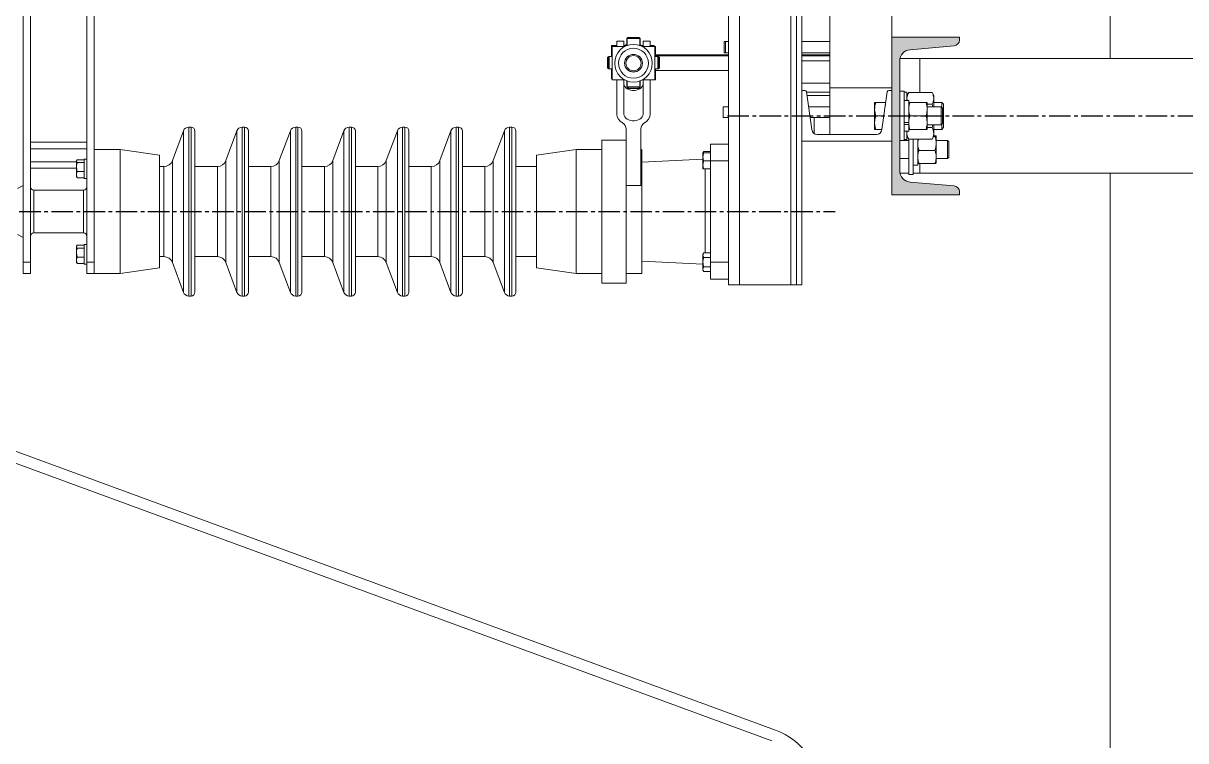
# Model space of a CAD drawing. Header units: millimetres. Extents: x 1587714 to 3094800, y -694377 to -413614.
# Drawn here: x 2045712 to 2046745, y -552971 to -552333 of the extents above; entities that cross this region are included whole.
import ezdxf

# ---------------------------------------------------------------- set-up
doc = ezdxf.new("R2010")
doc.units = ezdxf.units.MM
doc.linetypes.add('CENTER2', pattern=[28.575, 19.05, -3.175, 3.175, -3.175])
for name, color, linetype in [('0_EJES', 1, 'CENTER2'), ('M0_EQUIPOS', 7, 'Continuous'), ('M2_PLBULONES', 2, 'Continuous'), ('M_HATCH', 9, 'Continuous')]:
    doc.layers.add(name, color=color, linetype=linetype)

msp = doc.modelspace()

# ---------------------------------------------------------------- hatches: boundary and pattern name
at = {"layer": 'M_HATCH'}
msp.add_hatch(color=256, dxfattribs=at).paths.add_polyline_path([(2046490.7201, -552366.7805), (2046490.7201, -552464.4294, 0.388878732), (2046499.8486, -552474.3913), (2046539.1559, -552477.8303, -0.388878732), (2046543.7201, -552482.8112), (2046543.7201, -552485.6049), (2046483.7201, -552485.6049), (2046483.7201, -552345.6049), (2046543.7201, -552345.6049), (2046543.7201, -552348.3986, -0.388878732), (2046539.1559, -552353.3796), (2046499.8486, -552356.8185, 0.388878732)])

# ---------------------------------------------------------------- linework, layer by layer
at = {"layer": '0_EJES'}
for p, q in [((2046337.6455, -552415.605), (2047292.408, -552415.605)), ((2045594.3682, -552500.6049), (2046433.3041, -552500.6049))]:
    msp.add_line(p, q, dxfattribs=at)
at = {"layer": 'M0_EQUIPOS', "color": 180, "linetype": 'Continuous', "lineweight": 15}
for p, q in [((2046338.7201, -552444.6439), (2046338.7201, -551785.605)), ((2046348.4801, -552565.6049), (2046348.4801, -551785.605)), ((2046393.9601, -552565.6049), (2046393.9601, -551785.605)), ((2046398.9601, -552565.6049), (2046398.9601, -551785.605)), ((2046403.7201, -552393.105), (2046403.7201, -551958.1049)), ((2045712.2201, -552261.1049), (2045712.2201, -552545.6049)), ((2045718.7201, -552261.1049), (2045718.7201, -552545.6049)), ((2045768.7201, -552261.1049), (2045768.7201, -552545.6049)), ((2045775.2201, -552261.1049), (2045775.2201, -552455.5189)), ((2046248.2201, -552346.8832), (2046249.2201, -552345.8832)), ((2046248.7201, -552346.8832), (2046249.7201, -552345.8832)), ((2046249.7201, -552345.8832), (2046249.2201, -552345.8832)), ((2046251.401, -552345.8832), (2046249.7201, -552345.8832)), ((2046250.2135, -552345.8832), (2046250.2201, -552345.8765)), ((2046259.2201, -552345.8765), (2046250.2201, -552345.8765)), ((2046258.7201, -552345.8832), (2046251.401, -552345.8832)), ((2046258.7201, -552345.8832), (2046259.7201, -552346.8832)), ((2046259.2201, -552345.8765), (2046260.2201, -552346.8766)), ((2046234.7201, -552359.3832), (2046234.7201, -552353.0333)), ((2046234.7201, -552353.0333), (2046239.3701, -552353.0333)), ((2046246.5803, -552354.0332), (2046235.2201, -552354.0332)), ((2046235.2201, -552383.7332), (2046235.2201, -552354.0332)), ((2046235.7201, -552354.0332), (2046235.7201, -552354.0266)), ((2046235.7201, -552354.0266), (2046239.3701, -552354.0266)), ((2046239.3701, -552349.3694), (2046245.7201, -552349.3694)), ((2046239.3701, -552349.3759), (2046239.3701, -552349.3694)), ((2046239.3701, -552349.3759), (2046245.7201, -552349.3759)), ((2046239.3701, -552354.0332), (2046239.3701, -552349.3759)), ((2046245.7201, -552349.3759), (2046245.7201, -552349.3694)), ((2046245.7201, -552354.0332), (2046245.7201, -552349.3759)), ((2046245.7201, -552353.0333), (2046247.6409, -552353.0333)), ((2046248.2201, -552352.7977), (2046248.2201, -552346.8832)), ((2046248.2201, -552346.8832), (2046248.7201, -552346.8832)), ((2046248.7201, -552353.1149), (2046248.7201, -552346.8832)), ((2046248.7201, -552346.8832), (2046250.7745, -552346.8832)), ((2046250.7745, -552346.8832), (2046259.7201, -552346.8832)), ((2046259.7135, -552346.8766), (2046260.2201, -552346.8766)), ((2046259.7201, -552346.8832), (2046259.7201, -552353.1149)), ((2046260.2201, -552346.8766), (2046260.2201, -552352.6077)), ((2046261.3149, -552353.0333), (2046262.7201, -552353.0333)), ((2046273.2201, -552354.0332), (2046261.86, -552354.0332)), ((2046262.7201, -552349.3694), (2046269.0701, -552349.3694)), ((2046262.7201, -552349.3694), (2046262.7201, -552349.3759)), ((2046262.7201, -552349.3759), (2046269.0701, -552349.3759)), ((2046262.7201, -552349.3759), (2046262.7201, -552353.8503)), ((2046269.0701, -552349.3759), (2046269.0701, -552349.3694)), ((2046269.0701, -552354.0332), (2046269.0701, -552349.3759)), ((2046269.0701, -552353.0333), (2046272.7201, -552353.0333)), ((2046269.0701, -552354.0266), (2046273.7201, -552354.0266)), ((2046272.7201, -552354.0266), (2046272.7201, -552353.0333)), ((2046273.2201, -552383.7332), (2046273.2201, -552354.0332)), ((2046273.7201, -552360.3765), (2046273.7201, -552354.0266)), ((2046334.6265, -552359.6049), (2046334.6265, -552349.6049)), ((2046335.798, -552349.6049), (2046334.6265, -552349.6049)), ((2046335.798, -552359.6049), (2046335.798, -552349.6049)), ((2046338.7201, -552349.6049), (2046335.798, -552349.6049)), ((2046231.2201, -552363.8759), (2046232.2201, -552362.876)), ((2046231.2201, -552363.8759), (2046231.2201, -552372.876)), ((2046231.7201, -552363.8759), (2046232.7201, -552362.876)), ((2046231.7201, -552363.8759), (2046231.7201, -552372.876)), ((2046232.2201, -552362.876), (2046232.7201, -552362.876)), ((2046232.2201, -552363.3826), (2046232.2201, -552362.876)), ((2046232.7201, -552362.876), (2046235.2201, -552362.876)), ((2046232.7201, -552373.8759), (2046232.7201, -552362.876)), ((2046233.2135, -552362.876), (2046233.2201, -552362.8693)), ((2046233.2201, -552362.8693), (2046235.2201, -552362.8693)), ((2046233.2201, -552362.876), (2046233.2201, -552362.8693)), ((2046234.7201, -552359.3832), (2046235.2201, -552359.3832)), ((2046234.7201, -552359.3832), (2046234.7201, -552361.3833)), ((2046234.7201, -552362.8693), (2046234.7201, -552361.3833)), ((2046235.2201, -552361.3833), (2046234.7201, -552361.3833)), ((2046273.2201, -552360.3765), (2046273.7201, -552360.3765)), ((2046273.2201, -552362.8693), (2046276.2201, -552362.8693)), ((2046273.2201, -552362.876), (2046275.7201, -552362.876)), ((2046273.7201, -552360.3765), (2046273.7201, -552362.8826)), ((2046338.7201, -552361.3833), (2046273.7201, -552361.3833)), ((2046338.7201, -552362.3765), (2046273.7201, -552362.3765)), ((2046275.7201, -552362.876), (2046276.7201, -552363.8759)), ((2046275.7201, -552362.876), (2046276.2201, -552362.876)), ((2046275.7201, -552373.8759), (2046275.7201, -552362.876)), ((2046276.2201, -552362.8693), (2046277.2201, -552363.8693)), ((2046276.2201, -552362.8693), (2046276.2201, -552362.876)), ((2046276.2201, -552362.876), (2046277.2201, -552363.8759)), ((2046276.2201, -552362.876), (2046276.2201, -552363.3826)), ((2046276.7201, -552372.876), (2046276.7201, -552363.8759)), ((2046277.2201, -552363.8759), (2046277.2201, -552363.8693)), ((2046277.2201, -552372.876), (2046277.2201, -552363.8759)), ((2046334.6265, -552359.6049), (2046335.798, -552359.6049)), ((2046338.7201, -552359.6049), (2046335.798, -552359.6049)), ((2046232.2201, -552373.8759), (2046231.2201, -552372.876)), ((2046231.2201, -552372.876), (2046231.2201, -552372.8826)), ((2046232.2201, -552373.8826), (2046231.2201, -552372.8826)), ((2046232.7201, -552373.8759), (2046231.7201, -552372.876)), ((2046231.7201, -552372.876), (2046231.7201, -552372.8826)), ((2046232.7201, -552373.8826), (2046231.7201, -552372.8826)), ((2046232.2201, -552373.8759), (2046232.2201, -552373.3826)), ((2046232.7135, -552373.8759), (2046232.2201, -552373.8759)), ((2046232.2201, -552373.8826), (2046232.2201, -552373.8759)), ((2046232.7201, -552373.8826), (2046232.2201, -552373.8826)), ((2046235.2201, -552373.8759), (2046232.7201, -552373.8759)), ((2046232.7201, -552373.8826), (2046232.7201, -552373.8759)), ((2046235.2201, -552373.8826), (2046232.7201, -552373.8826)), ((2046234.7201, -552374.3833), (2046234.7201, -552373.8826)), ((2046235.2201, -552374.3833), (2046234.7201, -552374.3833)), ((2046234.7201, -552374.3833), (2046234.7201, -552376.3833)), ((2046234.7201, -552382.7332), (2046234.7201, -552376.3833)), ((2046235.2201, -552376.3833), (2046234.7201, -552376.3833)), ((2046275.7201, -552373.8759), (2046273.2201, -552373.8759)), ((2046275.7201, -552373.8826), (2046273.2201, -552373.8826)), ((2046273.7201, -552373.8826), (2046273.7201, -552377.3766)), ((2046338.7201, -552375.3765), (2046273.7201, -552375.3765)), ((2046338.7201, -552375.3832), (2046273.7201, -552375.3832)), ((2046276.7201, -552372.876), (2046275.7201, -552373.8759)), ((2046276.7201, -552372.8826), (2046275.7201, -552373.8826)), ((2046275.7201, -552373.8759), (2046275.7201, -552373.8826)), ((2046276.2201, -552373.8759), (2046275.7268, -552373.8759)), ((2046277.2201, -552372.876), (2046276.2201, -552373.8759)), ((2046276.2201, -552373.3826), (2046276.2201, -552373.8759)), ((2046276.7201, -552372.8826), (2046276.7201, -552372.876)), ((2046234.7201, -552382.7332), (2046235.2201, -552382.7332)), ((2046246.5803, -552383.7332), (2046235.2201, -552383.7332)), ((2046239.3701, -552413.9844), (2046239.3701, -552383.7332)), ((2046245.7201, -552383.7332), (2046245.7201, -552413.9844)), ((2046248.2201, -552389.8832), (2046248.2201, -552384.4681)), ((2046248.7201, -552389.8832), (2046248.7201, -552384.6515)), ((2046259.7201, -552384.6515), (2046259.7201, -552389.8832)), ((2046262.347, -552383.7332), (2046260.2201, -552384.6449)), ((2046260.2201, -552384.4681), (2046260.2201, -552389.8766)), ((2046273.2201, -552383.7332), (2046261.86, -552383.7332)), ((2046262.7201, -552413.9844), (2046262.7201, -552383.7332)), ((2046269.0701, -552383.7332), (2046269.0701, -552413.9844)), ((2046273.7201, -552377.3766), (2046273.2201, -552377.3766)), ((2046273.2201, -552383.7265), (2046273.7201, -552383.7265)), ((2046273.7201, -552383.7265), (2046273.7201, -552377.3766)), ((2046249.2201, -552390.8833), (2046248.2201, -552389.8832)), ((2046248.7201, -552389.8832), (2046248.2201, -552389.8832)), ((2046249.7201, -552390.8833), (2046248.7201, -552389.8832)), ((2046250.7745, -552389.8832), (2046248.7201, -552389.8832)), ((2046249.7201, -552391.3832), (2046249.2201, -552390.8833)), ((2046249.2201, -552390.8833), (2046249.7201, -552390.8833)), ((2046249.7201, -552390.8833), (2046251.401, -552390.8833)), ((2046249.7201, -552391.3832), (2046258.7201, -552391.3832)), ((2046259.7201, -552389.8832), (2046250.7745, -552389.8832)), ((2046251.401, -552390.8833), (2046258.7201, -552390.8833)), ((2046259.7201, -552389.8832), (2046258.7201, -552390.8833)), ((2046259.7201, -552390.3832), (2046258.7201, -552391.3832)), ((2046258.7268, -552390.8766), (2046259.2201, -552390.8766)), ((2046260.2201, -552389.8766), (2046259.2201, -552390.8766)), ((2046259.7201, -552390.3832), (2046259.7135, -552390.3832)), ((2046260.0214, -552389.8766), (2046259.7201, -552389.8766)), ((2046259.7201, -552390.3765), (2046259.7201, -552390.3832)), ((2046260.2201, -552389.8766), (2046260.0214, -552389.8766)), ((2046406.4137, -552393.105), (2046403.7201, -552393.105)), ((2046403.7201, -552393.105), (2046403.7201, -552438.1049)), ((2046412.5282, -552427.7914), (2046407.8995, -552394.399)), ((2046479.5408, -552394.399), (2046474.9121, -552427.7914)), ((2046483.7201, -552393.105), (2046481.0265, -552393.105)), ((2046333.7201, -552407.6049), (2046333.7201, -552417.1049)), ((2046338.7201, -552407.6049), (2046333.7201, -552407.6049)), ((2046477.9201, -552403.6049), (2046478.2647, -552403.6049)), ((2046477.9201, -552406.0907), (2046477.9201, -552403.6049)), ((2046333.7201, -552417.1049), (2046338.7201, -552417.1049)), ((2045859.1967, -552425.6049), (2045861.2201, -552425.6049)), ((2045859.1967, -552550.5478), (2045859.1967, -552425.6049)), ((2045861.2201, -552550.5478), (2045861.2201, -552425.6049)), ((2045906.6967, -552425.6049), (2045908.7201, -552425.6049)), ((2045906.6967, -552550.5478), (2045906.6967, -552425.6049)), ((2045908.7201, -552550.5478), (2045908.7201, -552425.6049)), ((2045954.1968, -552425.6049), (2045956.2201, -552425.6049)), ((2045954.1968, -552550.5478), (2045954.1968, -552425.6049)), ((2045956.2201, -552550.5478), (2045956.2201, -552425.6049)), ((2046001.6968, -552425.6049), (2046003.7201, -552425.6049)), ((2046001.6968, -552550.5478), (2046001.6968, -552425.6049)), ((2046003.7201, -552550.5478), (2046003.7201, -552425.6049)), ((2046049.1967, -552425.6049), (2046051.2201, -552425.6049)), ((2046049.1967, -552550.5478), (2046049.1967, -552425.6049)), ((2046051.2201, -552550.5478), (2046051.2201, -552425.6049)), ((2046096.6967, -552425.6049), (2046098.7201, -552425.6049)), ((2046096.6967, -552550.5478), (2046096.6967, -552425.6049)), ((2046098.7201, -552550.5478), (2046098.7201, -552425.6049)), ((2046144.1967, -552425.6049), (2046146.2201, -552425.6049)), ((2046144.1967, -552550.5478), (2046144.1967, -552425.6049)), ((2046146.2201, -552550.5478), (2046146.2201, -552425.6049)), ((2046247.7201, -552427.1235), (2046247.7201, -552471.1958)), ((2046260.7201, -552427.1235), (2046260.7201, -552477.5434)), ((2045718.7201, -552439.0579), (2045768.7201, -552439.0579)), ((2045844.6569, -552455.3904), (2045854.5096, -552428.8639)), ((2045854.5096, -552548.3775), (2045854.5096, -552428.8639)), ((2045864.7201, -552548.2171), (2045864.7201, -552429.1049)), ((2045892.157, -552455.3904), (2045902.0096, -552428.8639)), ((2045902.0096, -552548.3775), (2045902.0096, -552428.8639)), ((2045912.2201, -552548.2171), (2045912.2201, -552429.1049)), ((2045939.6569, -552455.3904), (2045949.5096, -552428.8639)), ((2045949.5096, -552548.3775), (2045949.5096, -552428.8639)), ((2045959.7201, -552548.2171), (2045959.7201, -552429.1049)), ((2045987.1569, -552455.3904), (2045997.0096, -552428.8639)), ((2045997.0096, -552548.3775), (2045997.0096, -552428.8639)), ((2046007.2201, -552548.2171), (2046007.2201, -552429.1049)), ((2046034.6569, -552455.3904), (2046044.5096, -552428.8639)), ((2046044.5096, -552548.3775), (2046044.5096, -552428.8639)), ((2046054.7201, -552548.2171), (2046054.7201, -552429.1049)), ((2046082.157, -552455.3904), (2046092.0096, -552428.8639)), ((2046092.0096, -552548.3775), (2046092.0096, -552428.8639)), ((2046102.2201, -552548.2171), (2046102.2201, -552429.1049)), ((2046129.6569, -552455.3904), (2046139.5096, -552428.8639)), ((2046139.5096, -552548.3775), (2046139.5096, -552428.8639)), ((2046149.7201, -552548.2171), (2046149.7201, -552429.1049)), ((2046226.2201, -552437.1049), (2046247.7201, -552437.1049)), ((2046226.2201, -552437.1049), (2046226.2201, -552564.105)), ((2046403.7201, -552438.1049), (2046483.7201, -552438.1049)), ((2046403.7201, -552565.6049), (2046403.7201, -552438.1049)), ((2046469.9595, -552432.1049), (2046417.4808, -552432.1049)), ((2045718.7201, -552444.8314), (2045768.7201, -552444.8314)), ((2045775.2201, -552445.6049), (2045798.2201, -552445.6049)), ((2045798.2201, -552445.6049), (2045833.2201, -552450.6049)), ((2045798.2201, -552555.6049), (2045798.2201, -552445.6049)), ((2046168.2201, -552450.6049), (2046203.2201, -552445.6049)), ((2046203.2201, -552445.6049), (2046226.2201, -552445.6049)), ((2046203.2201, -552445.6049), (2046203.2201, -552555.6049)), ((2046260.7201, -552445.6049), (2046261.7201, -552445.6049)), ((2046261.7201, -552445.6049), (2046261.7201, -552555.6049)), ((2046315.9129, -552448.4676), (2046316.5504, -552447.3633)), ((2046315.9129, -552452.0362), (2046315.9129, -552448.4676)), ((2046322.7201, -552447.3633), (2046316.5504, -552447.3633)), ((2046322.7201, -552448.4676), (2046316.5504, -552448.4676)), ((2046322.7201, -552440.6049), (2046338.7201, -552440.6049)), ((2046322.7201, -552440.6049), (2046322.7201, -552455.605)), ((2046338.7201, -552444.6439), (2046338.7201, -552455.605)), ((2045718.7201, -552456.3784), (2045759.5253, -552456.3784)), ((2045775.2201, -552555.6049), (2045775.2201, -552455.5189)), ((2045833.2201, -552550.605), (2045833.2201, -552450.6049)), ((2045844.6569, -552530.7135), (2045844.6569, -552455.3904)), ((2045892.157, -552530.7135), (2045892.157, -552455.3904)), ((2045939.6569, -552530.7135), (2045939.6569, -552455.3904)), ((2045987.1569, -552530.7135), (2045987.1569, -552455.3904)), ((2046034.6569, -552530.7135), (2046034.6569, -552455.3904)), ((2046082.157, -552530.7135), (2046082.157, -552455.3904)), ((2046129.6569, -552530.7135), (2046129.6569, -552455.3904)), ((2046168.2201, -552450.6049), (2046168.2201, -552550.605)), ((2046261.7201, -552456.6054), (2046315.9129, -552453.9397)), ((2046315.9129, -552459.1736), (2046315.9129, -552452.0362)), ((2046315.9129, -552462.7423), (2046315.9129, -552459.1736)), ((2046322.7201, -552455.605), (2046316.5504, -552455.605)), ((2046322.7201, -552455.605), (2046338.7201, -552455.605)), ((2046322.7201, -552455.605), (2046322.7201, -552545.6049)), ((2046338.7201, -552455.605), (2046338.7201, -552545.6049)), ((2045718.7201, -552462.152), (2045759.5253, -552462.152)), ((2045833.2201, -552460.605), (2045837.1575, -552460.605)), ((2045837.1575, -552527.2411), (2045837.1575, -552460.605)), ((2045864.7201, -552460.605), (2045884.6576, -552460.605)), ((2045884.6576, -552527.2411), (2045884.6576, -552460.605)), ((2045912.2201, -552460.605), (2045932.1575, -552460.605)), ((2045932.1575, -552527.2411), (2045932.1575, -552460.605)), ((2045959.7201, -552460.605), (2045979.6575, -552460.605)), ((2045979.6575, -552527.2411), (2045979.6575, -552460.605)), ((2046007.2201, -552460.605), (2046027.1575, -552460.605)), ((2046027.1575, -552527.2411), (2046027.1575, -552460.605)), ((2046054.7201, -552460.605), (2046074.6576, -552460.605)), ((2046074.6576, -552527.2411), (2046074.6576, -552460.605)), ((2046102.2201, -552460.605), (2046122.1575, -552460.605)), ((2046122.1575, -552527.2411), (2046122.1575, -552460.605)), ((2046149.7201, -552460.605), (2046168.2201, -552460.605)), ((2046322.7201, -552462.7423), (2046316.5504, -552462.7423)), ((2046317.9658, -552462.7423), (2046317.9658, -552500.6049)), ((2045707.2201, -552480.1044), (2045712.2201, -552477.6049)), ((2046247.7201, -552471.1958), (2046247.7201, -552564.105)), ((2046247.7201, -552477.5434), (2046260.7201, -552477.5434)), ((2045721.7201, -552481.6049), (2045765.7201, -552481.6049)), ((2045721.7201, -552519.6049), (2045721.7201, -552481.6049)), ((2045765.7201, -552481.6049), (2045765.7201, -552500.6049)), ((2045765.7201, -552500.6049), (2045765.7201, -552519.6049)), ((2046317.9658, -552500.6049), (2046317.9658, -552537.3634)), ((2045712.2201, -552523.6049), (2045707.2201, -552521.1055)), ((2045765.7201, -552519.6049), (2045721.7201, -552519.6049)), ((2045837.1575, -552540.6049), (2045837.1575, -552527.2411)), ((2045844.6569, -552545.8195), (2045844.6569, -552530.7135)), ((2045884.6576, -552540.6049), (2045884.6576, -552527.2411)), ((2045892.157, -552545.8195), (2045892.157, -552530.7135)), ((2045932.1575, -552540.6049), (2045932.1575, -552527.2411)), ((2045939.6569, -552545.8195), (2045939.6569, -552530.7135)), ((2045979.6575, -552540.6049), (2045979.6575, -552527.2411)), ((2045987.1569, -552545.8195), (2045987.1569, -552530.7135)), ((2046027.1575, -552540.6049), (2046027.1575, -552527.2411)), ((2046034.6569, -552545.8195), (2046034.6569, -552530.7135)), ((2046074.6576, -552540.6049), (2046074.6576, -552527.2411)), ((2046082.157, -552545.8195), (2046082.157, -552530.7135)), ((2046122.1575, -552540.6049), (2046122.1575, -552527.2411)), ((2046129.6569, -552545.8195), (2046129.6569, -552530.7135)), ((2045837.1575, -552540.6049), (2045833.2201, -552540.6049)), ((2045884.6576, -552540.6049), (2045864.7201, -552540.6049)), ((2045932.1575, -552540.6049), (2045912.2201, -552540.6049)), ((2045979.6575, -552540.6049), (2045959.7201, -552540.6049)), ((2046027.1575, -552540.6049), (2046007.2201, -552540.6049)), ((2046074.6576, -552540.6049), (2046054.7201, -552540.6049)), ((2046122.1575, -552540.6049), (2046102.2201, -552540.6049)), ((2046168.2201, -552540.6049), (2046149.7201, -552540.6049)), ((2046315.9129, -552538.4675), (2046316.5504, -552537.3634)), ((2046315.9129, -552539.4238), (2046315.9129, -552538.4675)), ((2046315.9129, -552545.6049), (2046315.9129, -552539.4238)), ((2046322.7201, -552537.3634), (2046316.5504, -552537.3634)), ((2046322.7201, -552541.4842), (2046316.5504, -552541.4842)), ((2045712.2201, -552545.6049), (2045718.7201, -552545.6049)), ((2045712.2201, -552545.6049), (2045712.2201, -552555.5189)), ((2045718.7201, -552545.6049), (2045718.7201, -552555.5189)), ((2045768.7201, -552545.6049), (2045775.2201, -552545.6049)), ((2045768.7201, -552545.6049), (2045768.7201, -552555.5189)), ((2045833.2201, -552550.605), (2045798.2201, -552555.6049)), ((2045854.5096, -552572.3458), (2045844.6569, -552545.8195)), ((2045854.5096, -552572.3458), (2045854.5096, -552548.3775)), ((2045859.1967, -552575.6049), (2045859.1967, -552550.5478)), ((2045861.2201, -552575.6049), (2045861.2201, -552550.5478)), ((2045864.7201, -552572.1049), (2045864.7201, -552548.2171)), ((2045902.0096, -552572.3458), (2045892.157, -552545.8195)), ((2045902.0096, -552572.3458), (2045902.0096, -552548.3775)), ((2045906.6967, -552575.6049), (2045906.6967, -552550.5478)), ((2045908.7201, -552575.6049), (2045908.7201, -552550.5478)), ((2045912.2201, -552572.1049), (2045912.2201, -552548.2171)), ((2045949.5096, -552572.3458), (2045939.6569, -552545.8195)), ((2045949.5096, -552572.3458), (2045949.5096, -552548.3775)), ((2045954.1968, -552575.6049), (2045954.1968, -552550.5478)), ((2045956.2201, -552575.6049), (2045956.2201, -552550.5478)), ((2045959.7201, -552572.1049), (2045959.7201, -552548.2171)), ((2045997.0096, -552572.3458), (2045987.1569, -552545.8195)), ((2045997.0096, -552572.3458), (2045997.0096, -552548.3775)), ((2046001.6968, -552575.6049), (2046001.6968, -552550.5478)), ((2046003.7201, -552575.6049), (2046003.7201, -552550.5478)), ((2046007.2201, -552572.1049), (2046007.2201, -552548.2171)), ((2046044.5096, -552572.3458), (2046034.6569, -552545.8195)), ((2046044.5096, -552572.3458), (2046044.5096, -552548.3775)), ((2046049.1967, -552575.6049), (2046049.1967, -552550.5478)), ((2046051.2201, -552575.6049), (2046051.2201, -552550.5478)), ((2046054.7201, -552572.1049), (2046054.7201, -552548.2171)), ((2046092.0096, -552572.3458), (2046082.157, -552545.8195)), ((2046092.0096, -552572.3458), (2046092.0096, -552548.3775)), ((2046096.6967, -552575.6049), (2046096.6967, -552550.5478)), ((2046098.7201, -552575.6049), (2046098.7201, -552550.5478)), ((2046102.2201, -552572.1049), (2046102.2201, -552548.2171)), ((2046139.5096, -552572.3458), (2046129.6569, -552545.8195)), ((2046139.5096, -552572.3458), (2046139.5096, -552548.3775)), ((2046144.1967, -552575.6049), (2046144.1967, -552550.5478)), ((2046146.2201, -552575.6049), (2046146.2201, -552550.5478)), ((2046149.7201, -552572.1049), (2046149.7201, -552548.2171)), ((2046203.2201, -552555.6049), (2046168.2201, -552550.605)), ((2046315.9129, -552547.2701), (2046261.7201, -552544.6045)), ((2046315.9129, -552551.7861), (2046315.9129, -552545.6049)), ((2046315.9129, -552552.7423), (2046315.9129, -552551.7861)), ((2046322.7201, -552549.7257), (2046316.5504, -552549.7257)), ((2046322.7201, -552545.6049), (2046338.7201, -552545.6049)), ((2046322.7201, -552545.6049), (2046322.7201, -552560.6049)), ((2046338.7201, -552545.6049), (2046338.7201, -552556.5658)), ((2045718.7201, -552555.5189), (2045712.2201, -552555.5189)), ((2045775.2201, -552555.5189), (2045768.7201, -552555.5189)), ((2045798.2201, -552555.6049), (2045775.2201, -552555.6049)), ((2046226.2201, -552555.6049), (2046203.2201, -552555.6049)), ((2046261.7201, -552555.6049), (2046247.7201, -552555.6049)), ((2046316.5504, -552553.8464), (2046315.9129, -552552.7423)), ((2046322.7201, -552553.8464), (2046316.5504, -552553.8464)), ((2046322.7201, -552560.6049), (2046338.7201, -552560.6049)), ((2046338.7201, -552565.6049), (2046338.7201, -552556.5658)), ((2046247.7201, -552564.105), (2046226.2201, -552564.105)), ((2046338.7201, -552565.6049), (2046348.4801, -552565.6049)), ((2046348.4801, -552565.6049), (2046393.9601, -552565.6049)), ((2046393.9601, -552565.6049), (2046398.9601, -552565.6049)), ((2046398.9601, -552565.6049), (2046403.7201, -552565.6049)), ((2045861.2201, -552575.6049), (2045859.1967, -552575.6049)), ((2045908.7201, -552575.6049), (2045906.6967, -552575.6049)), ((2045956.2201, -552575.6049), (2045954.1968, -552575.6049)), ((2046003.7201, -552575.6049), (2046001.6968, -552575.6049)), ((2046051.2201, -552575.6049), (2046049.1967, -552575.6049)), ((2046098.7201, -552575.6049), (2046096.6967, -552575.6049)), ((2046146.2201, -552575.6049), (2046144.1967, -552575.6049))]:
    msp.add_line(p, q, dxfattribs=at)
at = {"layer": 'M0_EQUIPOS', "linetype": 'Continuous', "lineweight": 15}
for p, q in [((2046428.7201, -551960.605), (2046428.7201, -552390.6049)), ((2046483.7201, -552005.6049), (2046483.7201, -552345.605)), ((2046483.7201, -552345.605), (2046483.7201, -552485.6049)), ((2046543.7201, -552345.605), (2046483.7201, -552345.605)), ((2046543.7201, -552348.3986), (2046543.7201, -552345.605)), ((2046428.7201, -552349.6049), (2046403.7201, -552349.6049)), ((2046499.8486, -552356.8185), (2046539.1559, -552353.3796)), ((2046428.7201, -552359.6049), (2046403.7201, -552359.6049)), ((2046428.7201, -552361.3833), (2046403.7201, -552361.3833)), ((2046428.7201, -552362.3765), (2046403.7201, -552362.3765)), ((2046428.7201, -552366.6049), (2046403.7201, -552366.6049)), ((2046490.7201, -552464.4293), (2046490.7201, -552366.7805)), ((2046508.6201, -552364.8049), (2046490.9172, -552364.8049)), ((2046757.7201, -552364.8049), (2046508.6201, -552364.8049)), ((2046508.6201, -552364.8049), (2046508.6201, -552394.8203)), ((2046428.7201, -552386.605), (2046403.7201, -552386.605)), ((2046428.7201, -552394.6049), (2046407.928, -552394.6049)), ((2046428.7201, -552397.6049), (2046408.3439, -552397.6049)), ((2046428.7201, -552390.6049), (2046428.7201, -552432.1049)), ((2046483.7201, -552390.6049), (2046428.7201, -552390.6049)), ((2046428.7201, -552407.6049), (2046409.73, -552407.6049)), ((2046428.7201, -552417.1049), (2046411.0469, -552417.1049)), ((2046414.7201, -552417.1049), (2046414.7201, -552431.2736)), ((2046498.7201, -552436.3895), (2046498.7201, -552467.6049)), ((2046502.7201, -552436.3895), (2046502.7201, -552467.6049)), ((2046498.7201, -552453.6049), (2046490.7201, -552453.6049)), ((2046508.6201, -552457.9194), (2046508.6201, -552466.405)), ((2046498.6201, -552466.405), (2046490.9172, -552466.405)), ((2046502.7201, -552467.6049), (2046498.7201, -552467.6049)), ((2046508.6201, -552466.405), (2046502.7201, -552466.405)), ((2046757.7201, -552466.405), (2046508.6201, -552466.405)), ((2046539.1559, -552477.8302), (2046499.8486, -552474.3913)), ((2046483.7201, -552485.6049), (2046543.7201, -552485.6049)), ((2046543.7201, -552485.6049), (2046543.7201, -552482.8113))]:
    msp.add_line(p, q, dxfattribs=at)
at = {"layer": 'M0_EQUIPOS', "color": 1, "linetype": 'Continuous', "lineweight": 15}
for p, q in [((2046677.7201, -552364.8049), (2046677.7201, -551986.405)), ((2046677.7201, -554829.805), (2046677.7201, -552466.405))]:
    msp.add_line(p, q, dxfattribs=at)
at = {"layer": 'M0_EQUIPOS', "color": 40, "linetype": 'Continuous', "lineweight": 15}
for p, q in [((2046377.0465, -552970.6063), (2045686.1485, -552717.0497)), ((2045689.5938, -552707.6619), (2046380.4917, -552961.2186))]:
    msp.add_line(p, q, dxfattribs=at)
at = {"layer": 'M0_EQUIPOS', "color": 180, "linetype": 'Continuous', "lineweight": 15, "flags": 128}
for points in [[(2046245.677, -552354.0332), (2046247.6887, -552353.0129), (2046248.6066, -552352.6543)], [(2046246.0802, -552353.0333), (2046247.1887, -552352.5135), (2046248.2201, -552352.1149)], [(2046260.2201, -552352.5001), (2046261.3561, -552353.0312), (2046261.36, -552353.0333)], [(2046262.7201, -552353.7168), (2046261.2516, -552353.0062), (2046260.2279, -552352.6103)], [(2046245.7201, -552387.1077), (2046245.9059, -552388.3572), (2046246.455, -552389.5523), (2046247.3435, -552390.6404), (2046248.5325, -552391.5742), (2046249.9701, -552392.3128), (2046251.5935, -552392.8239), (2046253.3316, -552393.0851), (2046255.1086, -552393.0851), (2046256.8468, -552392.8239), (2046258.4701, -552392.3128), (2046259.9077, -552391.5742), (2046261.0968, -552390.6404), (2046261.9853, -552389.5523), (2046262.5344, -552388.3572), (2046262.7201, -552387.1077)], [(2046245.7201, -552387.1142), (2046245.9059, -552388.3639), (2046246.455, -552389.559), (2046247.3435, -552390.6471), (2046248.5325, -552391.5809), (2046249.9701, -552392.3195), (2046251.5935, -552392.8306), (2046253.3316, -552393.0917), (2046255.1086, -552393.0917), (2046256.8468, -552392.8306), (2046258.4701, -552392.3195), (2046259.9077, -552391.5809), (2046261.0968, -552390.6471), (2046261.9853, -552389.559), (2046262.5344, -552388.3639), (2046262.7201, -552387.1142)], [(2046245.7201, -552413.9844), (2046245.9059, -552415.2339), (2046246.455, -552416.429), (2046247.3435, -552417.5171), (2046248.5325, -552418.4509), (2046249.9701, -552419.1895), (2046251.5935, -552419.7006), (2046253.3316, -552419.9619), (2046255.1086, -552419.9619), (2046256.8468, -552419.7006), (2046258.4701, -552419.1895), (2046259.9077, -552418.4509), (2046261.0968, -552417.5171), (2046261.9853, -552416.429), (2046262.5344, -552415.2339), (2046262.7201, -552413.9844)]]:
    msp.add_lwpolyline(points, dxfattribs=at)
at = {"layer": 'M0_EQUIPOS', "color": 180, "linetype": 'Continuous', "lineweight": 15}
for radius in [16.7, 13.32, 7.9, 6.7462]:
    msp.add_circle((2046254.2201, -552368.8832), radius, dxfattribs=at)
at = {"layer": 'M0_EQUIPOS', "linetype": 'Continuous', "lineweight": 15}
for centre, radius, start, end in [((2046538.7201, -552348.3986), 5, 275, 0), ((2046500.7201, -552366.7805), 10, 95, 180), ((2046500.7201, -552464.4294), 10, 180, 265), ((2046538.7201, -552482.8112), 5, 0, 85)]:
    msp.add_arc(centre, radius, start, end, dxfattribs=at)
at = {"layer": 'M0_EQUIPOS', "color": 180, "linetype": 'Continuous', "lineweight": 15}
for centre, radius, start, end in [((2046406.4137, -552394.6049), 1.5, 7.8917024, 90), ((2046481.0265, -552394.6049), 1.5, 90, 172.1082976), ((2046248.9162, -552413.4292), 9.5622, 183.3285319, 241.5440573), ((2046248.9162, -552413.4358), 9.5622, 183.3285319, 241.5440573), ((2046259.5241, -552413.4292), 9.5622, 298.4559427, 356.6714681), ((2046259.5241, -552413.4358), 9.5622, 298.4559427, 356.6714681), ((2045859.1967, -552430.6049), 5, 90, 159.6235648), ((2045861.2201, -552429.1049), 3.5, 0, 90), ((2045906.6967, -552430.6049), 5, 90, 159.6235648), ((2045908.7201, -552429.1049), 3.5, 0, 90), ((2045954.1967, -552430.6049), 5, 90, 159.6235648), ((2045956.2201, -552429.1049), 3.5, 0, 90), ((2046001.6967, -552430.6049), 5, 90, 159.6235648), ((2046003.7201, -552429.1049), 3.5, 0, 90), ((2046049.1967, -552430.6049), 5, 90, 159.6235648), ((2046051.2201, -552429.1049), 3.5, 0, 90), ((2046096.6967, -552430.6049), 5, 90, 159.6235648), ((2046098.7201, -552429.1049), 3.5, 0, 90), ((2046144.1967, -552430.6049), 5, 90, 159.6235648), ((2046146.2201, -552429.1049), 3.5, 0, 90), ((2046241.2919, -552427.4973), 6.4391, 3.3277091, 61.5442685), ((2046241.292, -552427.5039), 6.439, 3.3282552, 61.5448919), ((2046267.1484, -552427.4973), 6.4391, 118.4557315, 176.6722909), ((2046267.1483, -552427.5039), 6.439, 118.4551081, 176.6717448), ((2046417.4808, -552427.1049), 5, 187.8917024, 270), ((2046469.9594, -552427.1049), 5, 270, 352.1082976), ((2045837.1575, -552452.6049), 8, 270, 339.6235648), ((2045884.6575, -552452.6049), 8, 270, 339.6235648), ((2045932.1575, -552452.6049), 8, 270, 339.6235648), ((2045979.6575, -552452.6049), 8, 270, 339.6235648), ((2046027.1575, -552452.6049), 8, 270, 339.6235648), ((2046074.6575, -552452.6049), 8, 270, 339.6235648), ((2046122.1575, -552452.6049), 8, 270, 339.6235648), ((2045721.7201, -552478.6049), 3, 180, 270), ((2045765.7201, -552478.6049), 3, 270, 0), ((2045721.7201, -552522.6049), 3, 90, 180), ((2045765.7201, -552522.6049), 3, 0, 90), ((2045837.1575, -552548.6049), 8, 20.3764352, 90), ((2045884.6575, -552548.6049), 8, 20.3764352, 90), ((2045932.1575, -552548.6049), 8, 20.3764352, 90), ((2045979.6575, -552548.6049), 8, 20.3764352, 90), ((2046027.1575, -552548.6049), 8, 20.3764352, 90), ((2046074.6575, -552548.6049), 8, 20.3764352, 90), ((2046122.1575, -552548.6049), 8, 20.3764352, 90), ((2045859.1967, -552570.6049), 5, 200.3764352, 270), ((2045861.2201, -552572.1049), 3.5, 270, 0), ((2045906.6967, -552570.6049), 5, 200.3764352, 270), ((2045908.7201, -552572.1049), 3.5, 270, 0), ((2045954.1967, -552570.6049), 5, 200.3764352, 270), ((2045956.2201, -552572.1049), 3.5, 270, 0), ((2046001.6967, -552570.6049), 5, 200.3764352, 270), ((2046003.7201, -552572.1049), 3.5, 270, 0), ((2046049.1967, -552570.6049), 5, 200.3764352, 270), ((2046051.2201, -552572.1049), 3.5, 270, 0), ((2046096.6967, -552570.6049), 5, 200.3764352, 270), ((2046098.7201, -552572.1049), 3.5, 270, 0), ((2046144.1967, -552570.6049), 5, 200.3764352, 270), ((2046146.2201, -552572.1049), 3.5, 270, 0)]:
    msp.add_arc(centre, radius, start, end, dxfattribs=at)
at = {"layer": 'M0_EQUIPOS', "color": 40, "linetype": 'Continuous', "lineweight": 15}
msp.add_arc((2046359.8201, -553017.5452), 60, 0, 69.8470753, dxfattribs=at)
at = {"layer": 'M0_EQUIPOS', "color": 180, "linetype": 'Continuous', "lineweight": 15}
for points, knots in [([(2046259.7201, -552352.558), (2046259.7709, -552352.5764), (2046259.9569, -552352.644), (2046260.2645, -552352.768), (2046260.4882, -552352.8581)], [0, 0, 0, 0, 0.272725994, 1, 1, 1, 1]), ([(2046259.7201, -552352.608), (2046260.0742, -552352.7129), (2046261.179, -552353.0399), (2046262.1531, -552353.6313), (2046262.8149, -552354.0332)], [0, 0, 0, 0, 0.3205341969, 1, 1, 1, 1]), ([(2046316.5504, -552448.4676), (2046316.3722, -552449.0471), (2046316.0126, -552450.217), (2046315.9464, -552451.4261), (2046315.9129, -552452.0362)], [0, 0, 0, 0, 0.4954188, 1, 1, 1, 1]), ([(2046315.9129, -552448.4676), (2046315.9921, -552448.4676), (2046316.0933, -552448.4676), (2046316.4688, -552448.4676), (2046316.5504, -552448.4676)], [0, 0, 0, 0, 0.782815187, 1, 1, 1, 1]), ([(2046316.5504, -552447.3633), (2046316.3519, -552447.6963), (2046316.1351, -552448.0598), (2046316.077, -552448.4359), (2046316.0721, -552448.4676)], [0, 0, 0, 0, 0.915939472, 1, 1, 1, 1]), ([(2046315.9129, -552452.0362), (2046315.9136, -552452.1208), (2046315.9226, -552453.3253), (2046316.2479, -552454.5066), (2046316.5504, -552455.605)], [0, 0, 0, 0, 0.070272207, 1, 1, 1, 1]), ([(2046316.5504, -552455.605), (2046316.3722, -552456.1845), (2046316.0126, -552457.3543), (2046315.9464, -552458.5635), (2046315.9129, -552459.1736)], [0, 0, 0, 0, 0.495446848, 1, 1, 1, 1]), ([(2046315.9129, -552459.1736), (2046315.9136, -552459.2583), (2046315.9226, -552460.4636), (2046316.2479, -552461.6444), (2046316.5504, -552462.7423)], [0, 0, 0, 0, 0.070220777, 1, 1, 1, 1]), ([(2046316.5504, -552462.7423), (2046316.4688, -552462.7423), (2046316.0933, -552462.7423), (2046315.9921, -552462.7423), (2046315.9129, -552462.7423)], [0, 0, 0, 0, 0.217184813, 1, 1, 1, 1]), ([(2046316.5504, -552537.3634), (2046316.3722, -552537.698), (2046316.0126, -552538.3735), (2046315.9464, -552539.0715), (2046315.9129, -552539.4238)], [0, 0, 0, 0, 0.495398169, 1, 1, 1, 1]), ([(2046315.9129, -552539.4238), (2046315.9136, -552539.4726), (2046315.9226, -552540.1686), (2046316.2479, -552540.8503), (2046316.5504, -552541.4842)], [0, 0, 0, 0, 0.070206368, 1, 1, 1, 1]), ([(2046316.5504, -552541.4842), (2046316.291, -552542.5216), (2046315.9512, -552543.8805), (2046315.9203, -552545.2749), (2046315.9129, -552545.6049)], [0, 0, 0, 0, 0.763368285, 1, 1, 1, 1]), ([(2046315.9129, -552545.6049), (2046315.9921, -552546.6972), (2046316.0931, -552548.0924), (2046316.4688, -552549.4344), (2046316.5504, -552549.7257)], [0, 0, 0, 0, 0.782926206, 1, 1, 1, 1]), ([(2046316.5504, -552549.7257), (2046316.3722, -552550.0603), (2046316.0127, -552550.7356), (2046315.9464, -552551.4339), (2046315.9129, -552551.7861)], [0, 0, 0, 0, 0.495495527, 1, 1, 1, 1]), ([(2046315.9129, -552551.7861), (2046315.9136, -552551.835), (2046315.9226, -552552.5309), (2046316.2479, -552553.2126), (2046316.5504, -552553.8464)], [0, 0, 0, 0, 0.0702073571, 1, 1, 1, 1])]:
    msp.add_open_spline(points, degree=3, knots=knots, dxfattribs=at)
at = {"layer": 'M2_PLBULONES', "linetype": 'Continuous', "lineweight": 15}
for p, q in [((2046490.7201, -552393.6049), (2046494.7201, -552393.6049)), ((2046494.7201, -552393.6049), (2046494.7201, -552426.6049)), ((2046494.7201, -552394.6881), (2046497.0701, -552394.6881)), ((2046497.0701, -552401.9017), (2046497.0701, -552394.6881)), ((2046497.0701, -552397.6049), (2046498.6778, -552394.8203)), ((2046498.6778, -552394.8203), (2046519.3624, -552394.8203)), ((2046519.3624, -552394.8203), (2046520.9701, -552397.6049)), ((2046520.9701, -552400.0165), (2046520.9701, -552397.6049)), ((2046468.4001, -552409.605), (2046468.4001, -552403.6049)), ((2046477.9201, -552403.6049), (2046469.4719, -552403.6049)), ((2046494.7201, -552401.9017), (2046498.6825, -552401.9017)), ((2046498.6825, -552401.9017), (2046498.6825, -552421.5043)), ((2046514.0107, -552403.6049), (2046499.7543, -552403.6049)), ((2046515.0825, -552403.6049), (2046515.0825, -552409.605)), ((2046515.0825, -552405.2126), (2046519.3624, -552405.2126)), ((2046515.0825, -552407.6049), (2046527.6186, -552407.6049)), ((2046519.9506, -552407.6049), (2046519.3624, -552405.2126)), ((2046520.9701, -552407.6049), (2046520.9701, -552400.0165)), ((2046520.9701, -552403.6049), (2046527.9721, -552403.6049)), ((2046527.6186, -552407.6049), (2046528.7201, -552408.7064)), ((2046527.6186, -552407.6049), (2046527.6186, -552419.605)), ((2046527.9721, -552403.6049), (2046529.6201, -552405.2529)), ((2046527.9721, -552403.6049), (2046527.9721, -552404.5143)), ((2046527.9721, -552404.5143), (2046527.9721, -552407.9585)), ((2046529.6201, -552405.2529), (2046529.6201, -552406.0374)), ((2046529.6201, -552406.0374), (2046529.6201, -552425.9569)), ((2046468.4001, -552421.6049), (2046468.4001, -552409.605)), ((2046476.6013, -552415.6049), (2046469.4719, -552415.6049)), ((2046514.0107, -552415.6049), (2046499.7543, -552415.6049)), ((2046515.0825, -552409.605), (2046515.0825, -552421.6049)), ((2046528.7201, -552408.7064), (2046528.7201, -552419.0542)), ((2046468.4001, -552421.6049), (2046468.4001, -552427.605)), ((2046474.9379, -552427.605), (2046469.4719, -552427.605)), ((2046494.7201, -552421.5043), (2046498.6825, -552421.5043)), ((2046494.7201, -552423.3666), (2046498.6825, -552423.3666)), ((2046494.7201, -552426.6049), (2046494.7201, -552437.605)), ((2046498.6825, -552421.6049), (2046498.6825, -552422.4019)), ((2046498.6825, -552422.4019), (2046498.6825, -552423.3666)), ((2046498.6825, -552423.3666), (2046498.6825, -552429.3082)), ((2046514.0107, -552427.605), (2046499.7543, -552427.605)), ((2046515.0825, -552421.6049), (2046515.0825, -552427.605)), ((2046527.6186, -552423.6049), (2046515.0825, -552423.6049)), ((2046515.0825, -552425.9972), (2046519.3624, -552425.9972)), ((2046519.3624, -552425.9972), (2046519.9834, -552423.6049)), ((2046520.9701, -552431.1934), (2046520.9701, -552423.6049)), ((2046527.9721, -552427.605), (2046520.9701, -552427.605)), ((2046527.6186, -552419.605), (2046527.6186, -552423.6049)), ((2046528.7201, -552422.5034), (2046527.6186, -552423.6049)), ((2046527.9721, -552423.2515), (2046527.9721, -552427.605)), ((2046529.6201, -552425.9569), (2046527.9721, -552427.605)), ((2046528.7201, -552419.0542), (2046528.7201, -552422.5034)), ((2046494.7201, -552437.605), (2046490.7201, -552437.605)), ((2046498.6825, -552429.3082), (2046494.7201, -552429.3082)), ((2046497.0701, -552436.5218), (2046494.7201, -552436.5218)), ((2046494.7201, -552437.605), (2046498.7201, -552437.605)), ((2046497.384, -552429.3082), (2046497.0701, -552431.1934)), ((2046497.0701, -552436.5218), (2046497.0701, -552429.3082)), ((2046498.6778, -552436.3895), (2046497.0701, -552433.6049)), ((2046498.6778, -552436.3895), (2046519.3624, -552436.3895)), ((2046506.6825, -552436.3895), (2046506.6825, -552459.3082)), ((2046520.9701, -552433.6049), (2046519.3624, -552436.3895)), ((2046522.0107, -552433.9463), (2046520.773, -552433.9463)), ((2046520.9701, -552433.6049), (2046520.9701, -552431.1934)), ((2046522.0107, -552433.2904), (2046520.9701, -552433.2904)), ((2046523.0825, -552433.6184), (2046523.0825, -552440.1036)), ((2046523.0825, -552437.605), (2046533.1186, -552437.605)), ((2046533.1186, -552437.605), (2046534.2201, -552438.7065)), ((2046533.1186, -552437.605), (2046533.1186, -552453.6049)), ((2046534.2201, -552438.7065), (2046534.2201, -552452.5034)), ((2046522.0107, -552446.2609), (2046507.7543, -552446.2609)), ((2046523.0825, -552440.1036), (2046523.0825, -552452.0901)), ((2045759.5253, -552455.4675), (2045759.7284, -552455.1159)), ((2045759.5253, -552455.7992), (2045759.5253, -552455.4675)), ((2045759.5253, -552461.0642), (2045759.5253, -552455.7992)), ((2045766.3325, -552454.5577), (2045760.1628, -552454.5577)), ((2045766.3325, -552457.0406), (2045760.1628, -552457.0406)), ((2045766.3325, -552453.9308), (2045768.7201, -552453.9308)), ((2045766.3325, -552453.9308), (2045766.3325, -552471.279)), ((2046506.6825, -552459.3082), (2046502.7201, -552459.3082)), ((2046522.0107, -552457.9194), (2046507.7543, -552457.9194)), ((2046523.0825, -552452.0901), (2046523.0825, -552457.5915)), ((2046533.1186, -552453.6049), (2046523.0825, -552453.6049)), ((2046534.2201, -552452.5034), (2046533.1186, -552453.6049)), ((2045759.5253, -552467.8701), (2045759.5253, -552461.0642)), ((2045759.5253, -552469.7424), (2045759.5253, -552467.8701)), ((2045759.7284, -552470.0939), (2045759.5253, -552469.7424)), ((2045760.1628, -552470.6522), (2045759.7353, -552470.09)), ((2045766.3325, -552465.0878), (2045760.1628, -552465.0878)), ((2045766.3325, -552470.6522), (2045760.1628, -552470.6522)), ((2045768.7201, -552471.279), (2045766.3325, -552471.279)), ((2045759.5253, -552531.4675), (2045759.7284, -552531.1158)), ((2045759.5253, -552531.7991), (2045759.5253, -552531.4675)), ((2045759.5253, -552537.0643), (2045759.5253, -552531.7991)), ((2045766.3325, -552530.5577), (2045760.1628, -552530.5577)), ((2045766.3325, -552529.9308), (2045768.7201, -552529.9308)), ((2045766.3325, -552529.9308), (2045766.3325, -552547.2791)), ((2045759.5253, -552543.87), (2045759.5253, -552537.0643)), ((2045766.3325, -552533.0406), (2045760.1628, -552533.0406)), ((2045766.3325, -552541.0878), (2045760.1628, -552541.0878)), ((2045759.5253, -552545.7423), (2045759.5253, -552543.87)), ((2045759.7284, -552546.094), (2045759.5253, -552545.7423)), ((2045760.1628, -552546.6521), (2045759.7353, -552546.09)), ((2045766.3325, -552546.6521), (2045760.1628, -552546.6521)), ((2045768.7201, -552547.2791), (2045766.3325, -552547.2791))]:
    msp.add_line(p, q, dxfattribs=at)
for points, knots in [([(2046498.6778, -552394.8203), (2046498.2285, -552395.6642), (2046497.3216, -552397.3674), (2046497.1544, -552399.1282), (2046497.0701, -552400.0165)], [0, 0, 0, 0, 0.495474279, 1, 1, 1, 1]), ([(2046519.3624, -552394.8203), (2046519.8118, -552395.6642), (2046520.7187, -552397.3674), (2046520.8858, -552399.1282), (2046520.9701, -552400.0165)], [0, 0, 0, 0, 0.495474279, 1, 1, 1, 1]), ([(2046469.4719, -552403.6049), (2046469.1724, -552404.5794), (2046468.5677, -552406.5461), (2046468.4563, -552408.5792), (2046468.4001, -552409.605)], [0, 0, 0, 0, 0.495462507, 1, 1, 1, 1]), ([(2046468.4001, -552403.6049), (2046468.4014, -552403.6049), (2046468.4111, -552403.6049), (2046468.6452, -552403.6049), (2046469.1947, -552403.6049), (2046469.4719, -552403.6049)], [0, 0, 0, 0, 0.070140426, 0.530766671, 1, 1, 1, 1]), ([(2046497.0701, -552400.0165), (2046497.071, -552400.1397), (2046497.0752, -552400.7708), (2046497.2433, -552401.3974), (2046497.3786, -552401.9017)], [0, 0, 0, 0, 0.19529528, 1, 1, 1, 1]), ([(2046498.6825, -552409.605), (2046498.6838, -552409.4627), (2046498.6935, -552408.3853), (2046498.9276, -552406.3553), (2046499.4771, -552404.5273), (2046499.7543, -552403.6049)], [0, 0, 0, 0, 0.070082632, 0.530805259, 1, 1, 1, 1]), ([(2046499.7543, -552403.6049), (2046499.4548, -552403.6049), (2046498.8502, -552403.6049), (2046498.7387, -552403.6049), (2046498.6825, -552403.6049)], [0, 0, 0, 0, 0.4954804214, 1, 1, 1, 1]), ([(2046515.0825, -552409.605), (2046515.0812, -552409.4627), (2046515.0716, -552408.3853), (2046514.8375, -552406.3553), (2046514.288, -552404.5273), (2046514.0107, -552403.6049)], [0, 0, 0, 0, 0.070082604, 0.530805125, 1, 1, 1, 1]), ([(2046514.0107, -552403.6049), (2046514.3103, -552403.6049), (2046514.9149, -552403.6049), (2046515.0263, -552403.6049), (2046515.0825, -552403.6049)], [0, 0, 0, 0, 0.4954804214, 1, 1, 1, 1]), ([(2046520.9701, -552400.0165), (2046520.9682, -552400.1397), (2046520.9537, -552401.0723), (2046520.6025, -552402.831), (2046519.7783, -552404.4139), (2046519.3624, -552405.2126)], [0, 0, 0, 0, 0.0701036554, 0.5307984003, 1, 1, 1, 1]), ([(2046468.4001, -552409.605), (2046468.4014, -552409.7472), (2046468.4111, -552410.824), (2046468.6452, -552412.855), (2046469.1947, -552414.6827), (2046469.4719, -552415.6049)], [0, 0, 0, 0, 0.070100546, 0.53078073, 1, 1, 1, 1]), ([(2046469.4719, -552415.6049), (2046469.341, -552416.0186), (2046468.9673, -552417.1989), (2046468.5114, -552419.1975), (2046468.4374, -552420.7989), (2046468.4001, -552421.6049)], [0, 0, 0, 0, 0.211356352, 0.603078577, 1, 1, 1, 1]), ([(2046499.7543, -552415.6049), (2046499.4548, -552414.6305), (2046498.8501, -552412.6637), (2046498.7387, -552410.6307), (2046498.6825, -552409.605)], [0, 0, 0, 0, 0.49545301, 1, 1, 1, 1]), ([(2046499.7543, -552415.6049), (2046499.5925, -552416.1086), (2046498.9643, -552418.0644), (2046498.8026, -552420.0963), (2046498.6825, -552421.6049)], [0, 0, 0, 0, 0.2575597191, 1, 1, 1, 1]), ([(2046514.0107, -552415.6049), (2046514.3103, -552414.6305), (2046514.9149, -552412.6637), (2046515.0263, -552410.6307), (2046515.0825, -552409.605)], [0, 0, 0, 0, 0.49545301, 1, 1, 1, 1]), ([(2046514.0107, -552415.6049), (2046514.1725, -552416.1086), (2046514.8007, -552418.0644), (2046514.9624, -552420.0963), (2046515.0825, -552421.6049)], [0, 0, 0, 0, 0.257559949, 1, 1, 1, 1]), ([(2046468.4001, -552421.6049), (2046468.412, -552422.0767), (2046468.4631, -552424.107), (2046469.0338, -552426.0859), (2046469.4719, -552427.605)], [0, 0, 0, 0, 0.232363612, 1, 1, 1, 1]), ([(2046469.4719, -552427.605), (2046469.1724, -552427.605), (2046468.5678, -552427.605), (2046468.4563, -552427.605), (2046468.4001, -552427.605)], [0, 0, 0, 0, 0.4954804214, 1, 1, 1, 1]), ([(2046498.6825, -552421.6049), (2046498.6984, -552422.1505), (2046498.7577, -552424.1813), (2046499.3333, -552426.1588), (2046499.7543, -552427.605)], [0, 0, 0, 0, 0.2686342687, 1, 1, 1, 1]), ([(2046498.6825, -552427.605), (2046498.6838, -552427.605), (2046498.6935, -552427.605), (2046498.9277, -552427.605), (2046499.4771, -552427.605), (2046499.7543, -552427.605)], [0, 0, 0, 0, 0.070140435, 0.530766848, 1, 1, 1, 1]), ([(2046515.0825, -552421.6049), (2046515.0666, -552422.1505), (2046515.0074, -552424.1813), (2046514.4317, -552426.1588), (2046514.0107, -552427.605)], [0, 0, 0, 0, 0.2686342687, 1, 1, 1, 1]), ([(2046515.0825, -552427.605), (2046515.0812, -552427.605), (2046515.0716, -552427.605), (2046514.8374, -552427.605), (2046514.288, -552427.605), (2046514.0107, -552427.605)], [0, 0, 0, 0, 0.0701404069, 0.5307667142, 1, 1, 1, 1]), ([(2046519.3624, -552425.9972), (2046519.8118, -552426.8411), (2046520.7187, -552428.5443), (2046520.8858, -552430.305), (2046520.9701, -552431.1934)], [0, 0, 0, 0, 0.495449405, 1, 1, 1, 1]), ([(2046497.0701, -552431.1934), (2046497.072, -552431.3166), (2046497.0866, -552432.2492), (2046497.4378, -552434.008), (2046498.2619, -552435.5908), (2046498.6778, -552436.3895)], [0, 0, 0, 0, 0.070103684, 0.530779134, 1, 1, 1, 1]), ([(2046506.6825, -552440.1036), (2046506.6902, -552439.5429), (2046506.7074, -552438.2877), (2046507.0351, -552437.0656), (2046507.2164, -552436.3895)], [0, 0, 0, 0, 0.446755291, 1, 1, 1, 1]), ([(2046520.9701, -552431.1934), (2046520.9682, -552431.3166), (2046520.9537, -552432.2492), (2046520.6025, -552434.008), (2046519.7783, -552435.5908), (2046519.3624, -552436.3895)], [0, 0, 0, 0, 0.070103684, 0.530779134, 1, 1, 1, 1]), ([(2046523.0825, -552433.6184), (2046523.0812, -552433.6106), (2046523.0715, -552433.5516), (2046522.8375, -552433.4409), (2046522.288, -552433.3409), (2046522.0107, -552433.2904)], [0, 0, 0, 0, 0.070098781, 0.530787874, 1, 1, 1, 1]), ([(2046522.0107, -552433.9463), (2046522.3103, -552433.893), (2046522.9149, -552433.7855), (2046523.0263, -552433.6744), (2046523.0825, -552433.6184)], [0, 0, 0, 0, 0.4954592042, 1, 1, 1, 1]), ([(2046523.0825, -552440.1036), (2046523.0666, -552439.5437), (2046523.0074, -552437.4596), (2046522.4317, -552435.4304), (2046522.0107, -552433.9463)], [0, 0, 0, 0, 0.268629896, 1, 1, 1, 1]), ([(2046507.7543, -552446.2609), (2046507.5925, -552445.744), (2046506.9643, -552443.7369), (2046506.8026, -552441.6517), (2046506.6825, -552440.1036)], [0, 0, 0, 0, 0.25754989, 1, 1, 1, 1]), ([(2046506.6825, -552452.0901), (2046506.6838, -552451.9519), (2046506.6935, -552450.9056), (2046506.9276, -552448.9327), (2046507.4771, -552447.1569), (2046507.7543, -552446.2609)], [0, 0, 0, 0, 0.070087365, 0.530786566, 1, 1, 1, 1]), ([(2046522.0107, -552446.2609), (2046522.1725, -552445.744), (2046522.8007, -552443.7369), (2046522.9625, -552441.6517), (2046523.0825, -552440.1036)], [0, 0, 0, 0, 0.25755012, 1, 1, 1, 1]), ([(2046523.0825, -552452.0901), (2046523.0812, -552451.9519), (2046523.0715, -552450.9056), (2046522.8375, -552448.9327), (2046522.288, -552447.1569), (2046522.0107, -552446.2609)], [0, 0, 0, 0, 0.070087365, 0.530786566, 1, 1, 1, 1]), ([(2045760.1628, -552454.5577), (2045759.9846, -552454.7593), (2045759.625, -552455.1663), (2045759.5587, -552455.5869), (2045759.5253, -552455.7992)], [0, 0, 0, 0, 0.495456708, 1, 1, 1, 1]), ([(2045759.5253, -552455.7992), (2045759.526, -552455.8286), (2045759.5353, -552456.2475), (2045759.8605, -552456.6585), (2045760.1628, -552457.0406)], [0, 0, 0, 0, 0.070219552, 1, 1, 1, 1]), ([(2045760.1628, -552457.0406), (2045759.9034, -552458.0536), (2045759.5636, -552459.3805), (2045759.5326, -552460.742), (2045759.5253, -552461.0642)], [0, 0, 0, 0, 0.763388715, 1, 1, 1, 1]), ([(2046507.7543, -552457.9194), (2046507.4548, -552456.9727), (2046506.8501, -552455.062), (2046506.7387, -552453.0867), (2046506.6825, -552452.0901)], [0, 0, 0, 0, 0.49545177, 1, 1, 1, 1]), ([(2046506.6825, -552457.5915), (2046506.6838, -552457.5993), (2046506.6935, -552457.6583), (2046506.9276, -552457.769), (2046507.4771, -552457.869), (2046507.7543, -552457.9194)], [0, 0, 0, 0, 0.070098781, 0.530787874, 1, 1, 1, 1]), ([(2046522.0107, -552457.9194), (2046522.3103, -552456.9727), (2046522.9149, -552455.062), (2046523.0263, -552453.0867), (2046523.0825, -552452.0901)], [0, 0, 0, 0, 0.49545177, 1, 1, 1, 1]), ([(2046523.0825, -552457.5915), (2046523.0812, -552457.5993), (2046523.0715, -552457.6583), (2046522.8375, -552457.769), (2046522.288, -552457.869), (2046522.0107, -552457.9194)], [0, 0, 0, 0, 0.070098781, 0.530787874, 1, 1, 1, 1]), ([(2045759.5253, -552461.0642), (2045759.6045, -552462.1307), (2045759.7056, -552463.4931), (2045760.0813, -552464.8034), (2045760.1628, -552465.0878)], [0, 0, 0, 0, 0.782914355, 1, 1, 1, 1]), ([(2045760.1628, -552465.0878), (2045759.9846, -552465.5396), (2045759.6251, -552466.4514), (2045759.5588, -552467.3944), (2045759.5253, -552467.8701)], [0, 0, 0, 0, 0.495508348, 1, 1, 1, 1]), ([(2045759.5253, -552467.8701), (2045759.526, -552467.936), (2045759.5352, -552468.8745), (2045759.8605, -552469.7957), (2045760.1628, -552470.6522)], [0, 0, 0, 0, 0.070271848, 1, 1, 1, 1]), ([(2045760.1628, -552530.5577), (2045759.9846, -552530.7593), (2045759.625, -552531.1662), (2045759.5587, -552531.5869), (2045759.5253, -552531.7991)], [0, 0, 0, 0, 0.495456708, 1, 1, 1, 1]), ([(2045759.5253, -552531.7991), (2045759.526, -552531.8286), (2045759.5353, -552532.2475), (2045759.8605, -552532.6585), (2045760.1628, -552533.0406)], [0, 0, 0, 0, 0.070219552, 1, 1, 1, 1]), ([(2045760.1628, -552533.0406), (2045759.9034, -552534.0535), (2045759.5636, -552535.3805), (2045759.5326, -552536.7421), (2045759.5253, -552537.0643)], [0, 0, 0, 0, 0.763367465, 1, 1, 1, 1]), ([(2045759.5253, -552537.0643), (2045759.6044, -552538.1308), (2045759.7055, -552539.4931), (2045760.0813, -552540.8034), (2045760.1628, -552541.0878)], [0, 0, 0, 0, 0.782935451, 1, 1, 1, 1]), ([(2045760.1628, -552541.0878), (2045759.9846, -552541.5396), (2045759.6251, -552542.4514), (2045759.5588, -552543.3943), (2045759.5253, -552543.87)], [0, 0, 0, 0, 0.495508348, 1, 1, 1, 1]), ([(2045759.5253, -552543.87), (2045759.526, -552543.936), (2045759.5352, -552544.8745), (2045759.8605, -552545.7957), (2045760.1628, -552546.6521)], [0, 0, 0, 0, 0.070271848, 1, 1, 1, 1])]:
    msp.add_open_spline(points, degree=3, knots=knots, dxfattribs=at)

doc.saveas('drawing.dxf')
